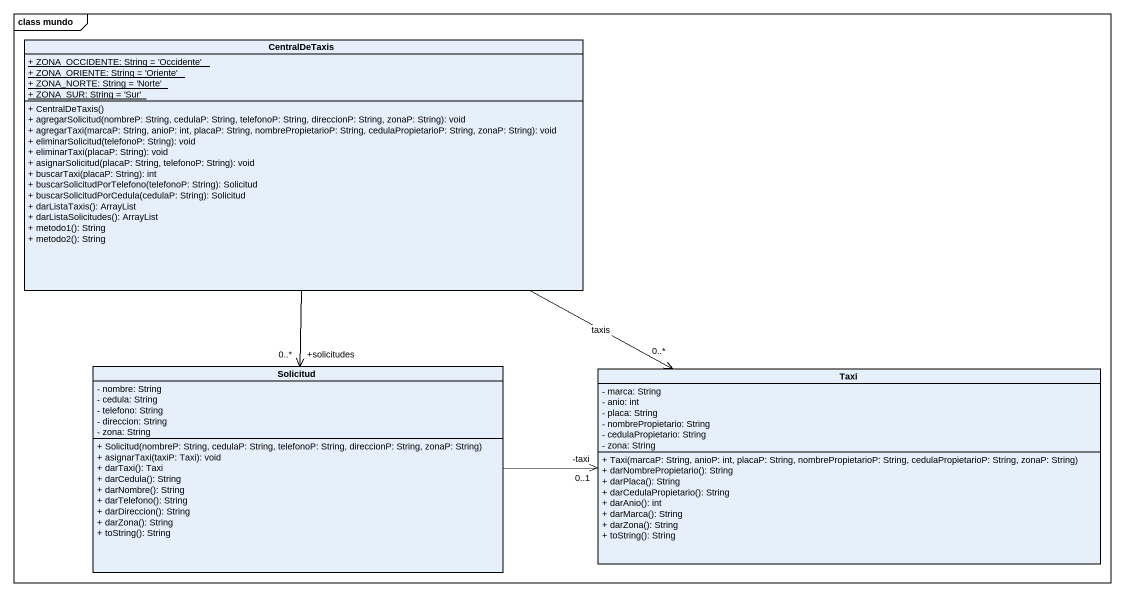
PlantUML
@startuml
mainframe class mundo
hide circle
hide empty members
skinparam classAttributeIconSize 0
class CentralDeTaxis {
  {static} + ZONA_OCCIDENTE: String = 'Occidente'
  {static} + ZONA_ORIENTE: String = 'Oriente'
  {static} + ZONA_NORTE: String = 'Norte'
  {static} + ZONA_SUR: String = 'Sur'
  + CentralDeTaxis()
  + agregarSolicitud(nombreP: String, cedulaP: String, telefonoP: String, direccionP: String, zonaP: String): void
  + agregarTaxi(marcaP: String, anioP: int, placaP: String, nombrePropietarioP: String, cedulaPropietarioP: String, zonaP: String): void
  + eliminarSolicitud(telefonoP: String): void
  + eliminarTaxi(placaP: String): void
  + asignarSolicitud(placaP: String, telefonoP: String): void
  + buscarTaxi(placaP: String): int
  + buscarSolicitudPorTelefono(telefonoP: String): Solicitud
  + buscarSolicitudPorCedula(cedulaP: String): Solicitud
  + darListaTaxis(): ArrayList
  + darListaSolicitudes(): ArrayList
  + metodo1(): String
  + metodo2(): String
}
class Solicitud {
  - nombre: String
  - cedula: String
  - telefono: String
  - direccion: String
  - zona: String
  + Solicitud(nombreP: String, cedulaP: String, telefonoP: String, direccionP: String, zonaP: String)
  + asignarTaxi(taxiP: Taxi): void
  + darTaxi(): Taxi
  + darCedula(): String
  + darNombre(): String
  + darTelefono(): String
  + darDireccion(): String
  + darZona(): String
  + toString(): String
}
class Taxi {
  - marca: String
  - anio: int
  - placa: String
  - nombrePropietario: String
  - cedulaPropietario: String
  - zona: String
  + Taxi(marcaP: String, anioP: int, placaP: String, nombrePropietarioP: String, cedulaPropietarioP: String, zonaP: String)
  + darNombrePropietario(): String
  + darPlaca(): String
  + darCedulaPropietario(): String
  + darAnio(): int
  + darMarca(): String
  + darZona(): String
  + toString(): String
}
CentralDeTaxis --> "+solicitudes\n0..*" Solicitud
CentralDeTaxis -right-> "0..*" Taxi : taxis
Solicitud -right-> "-taxi\n0..1" Taxi
@enduml
